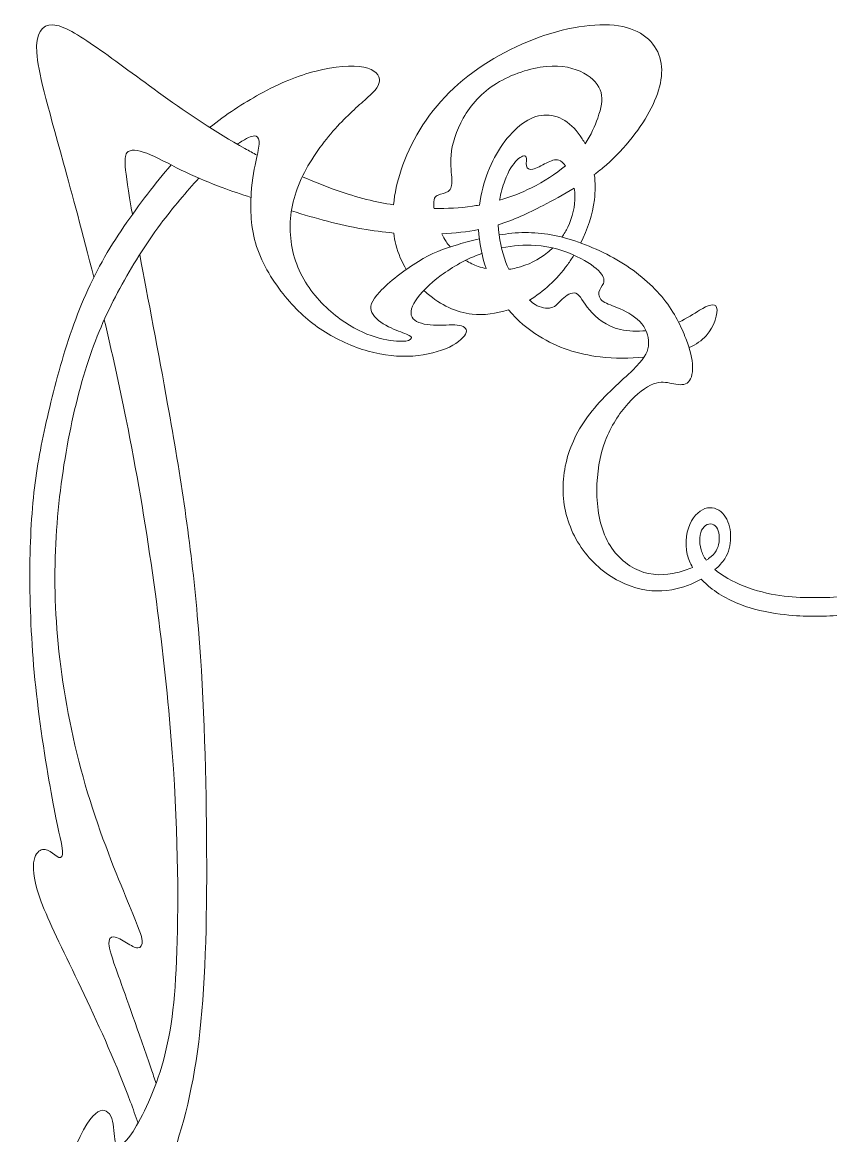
# Model space of a CAD drawing. Header units: millimetres. Extents: x -93 to 94, y -11 to 249.
# Drawn here: x -91.5 to 2.7, y 119 to 248.8 of the extents above; entities that cross this region are included whole.
import ezdxf

# ---------------------------------------------------------------- set-up
doc = ezdxf.new("R2010")
doc.units = ezdxf.units.MM
doc.header["$MEASUREMENT"] = 0
doc.layers.add('Layer 1', color=7, linetype='Continuous')

msp = doc.modelspace()

# ---------------------------------------------------------------- linework, layer by layer
at = {"layer": 'Layer 1', "lineweight": 9}
for points, knots in [([(-64.13, 233.29), (-64.61, 233.54), (-65.08, 233.8), (-65.55, 234.06), (-65.55, 234.06), (-69.06, 236.01), (-72.2, 238.16), (-75.08, 240.23), (-75.08, 240.23), (-77.96, 242.29), (-80.6, 244.27), (-82.79, 245.81), (-82.79, 245.81), (-84.98, 247.35), (-86.74, 248.45), (-87.98, 248.49), (-87.98, 248.49), (-89.23, 248.53), (-89.97, 247.5), (-89.83, 245.27), (-89.83, 245.27), (-89.7, 243.03), (-88.69, 239.58), (-86.71, 232.38), (-86.71, 232.38), (-85.71, 228.77), (-84.47, 224.2), (-83.18, 219.07)], [0, 0, 0, 0, 0.125, 0.125, 0.125, 0.125, 0.25, 0.25, 0.25, 0.25, 0.375, 0.375, 0.375, 0.375, 0.5, 0.5, 0.5, 0.5, 0.625, 0.625, 0.625, 0.625, 0.75, 0.75, 0.75, 0.75, 1, 1, 1, 1]), ([(-24.82, 231.03), (-24.49, 231.28), (-24.16, 231.54), (-23.83, 231.81), (-23.83, 231.81), (-21.6, 233.68), (-19.65, 236.06), (-18.41, 238.35), (-18.41, 238.35), (-17.17, 240.64), (-16.63, 242.84), (-17.18, 244.67), (-17.18, 244.67), (-17.72, 246.5), (-19.35, 247.96), (-22, 248.37), (-22, 248.37), (-24.66, 248.79), (-28.34, 248.17), (-31.93, 246.79), (-31.93, 246.79), (-35.53, 245.41), (-39.04, 243.27), (-41.73, 240.6), (-41.73, 240.6), (-44.43, 237.92), (-46.31, 234.71), (-47.35, 231.57), (-47.35, 231.57), (-47.8, 230.19), (-48.1, 228.82), (-48.23, 227.51)], [0, 0, 0, 0, 0.111111, 0.111111, 0.111111, 0.111111, 0.222222, 0.222222, 0.222222, 0.222222, 0.333333, 0.333333, 0.333333, 0.333333, 0.444444, 0.444444, 0.444444, 0.444444, 0.555556, 0.555556, 0.555556, 0.555556, 0.666667, 0.666667, 0.666667, 0.666667, 0.777778, 0.777778, 0.777778, 0.777778, 1, 1, 1, 1]), ([(-38.22, 223.54), (-39.09, 223.34), (-39.92, 223.11), (-40.66, 222.9), (-40.66, 222.9), (-42.46, 222.37), (-43.76, 221.89), (-45.34, 220.91), (-45.34, 220.91), (-46.92, 219.93), (-48.8, 218.46), (-49.83, 217.37), (-49.83, 217.37), (-50.86, 216.28), (-51.05, 215.59), (-50.75, 214.95), (-50.75, 214.95), (-50.44, 214.3), (-49.64, 213.72), (-48.83, 213.3), (-48.83, 213.3), (-48.01, 212.88), (-47.19, 212.64), (-46.71, 212.43), (-46.71, 212.43), (-46.23, 212.23), (-46.09, 212.07), (-46.17, 211.91), (-46.17, 211.91), (-46.25, 211.76), (-46.55, 211.61), (-47.27, 211.6), (-47.27, 211.6), (-47.98, 211.59), (-49.12, 211.72), (-50.37, 212.1), (-50.37, 212.1), (-51.62, 212.49), (-52.99, 213.13), (-54.44, 214.19), (-54.44, 214.19), (-55.9, 215.26), (-57.44, 216.74), (-58.51, 218.51), (-58.51, 218.51), (-59.59, 220.27), (-60.2, 222.32), (-60.28, 224.38), (-60.28, 224.38), (-60.36, 226.44), (-59.91, 228.51), (-58.99, 230.53), (-58.99, 230.53), (-58.06, 232.56), (-56.66, 234.53), (-55.29, 236.09), (-55.29, 236.09), (-53.92, 237.66), (-52.58, 238.83), (-51.59, 239.72), (-51.59, 239.72), (-50.59, 240.61), (-49.94, 241.23), (-49.88, 241.91), (-49.88, 241.91), (-49.82, 242.58), (-50.36, 243.31), (-51.69, 243.57), (-51.69, 243.57), (-53.02, 243.83), (-55.15, 243.63), (-57.26, 243.1), (-57.26, 243.1), (-59.38, 242.57), (-61.47, 241.71), (-63.84, 240.4), (-63.84, 240.4), (-65.73, 239.36), (-67.79, 238.03), (-69.67, 236.53)], [0, 0, 0, 0, 0.047619, 0.047619, 0.047619, 0.047619, 0.095238, 0.095238, 0.095238, 0.095238, 0.142857, 0.142857, 0.142857, 0.142857, 0.190476, 0.190476, 0.190476, 0.190476, 0.238095, 0.238095, 0.238095, 0.238095, 0.285714, 0.285714, 0.285714, 0.285714, 0.333333, 0.333333, 0.333333, 0.333333, 0.380952, 0.380952, 0.380952, 0.380952, 0.428571, 0.428571, 0.428571, 0.428571, 0.47619, 0.47619, 0.47619, 0.47619, 0.52381, 0.52381, 0.52381, 0.52381, 0.571429, 0.571429, 0.571429, 0.571429, 0.619048, 0.619048, 0.619048, 0.619048, 0.666667, 0.666667, 0.666667, 0.666667, 0.714286, 0.714286, 0.714286, 0.714286, 0.761905, 0.761905, 0.761905, 0.761905, 0.809524, 0.809524, 0.809524, 0.809524, 0.857143, 0.857143, 0.857143, 0.857143, 0.904762, 0.904762, 0.904762, 0.904762, 1, 1, 1, 1]), ([(-43.5, 227.09), (-43.51, 227.16), (-43.52, 227.21), (-43.52, 227.27), (-43.52, 227.27), (-43.62, 228.24), (-43.4, 228.5), (-43.03, 228.65), (-43.03, 228.65), (-42.67, 228.8), (-42.17, 228.84), (-41.85, 229.08), (-41.85, 229.08), (-41.52, 229.32), (-41.39, 229.76), (-41.42, 230.45), (-41.42, 230.45), (-41.45, 231.13), (-41.65, 232.06), (-41.53, 233.31), (-41.53, 233.31), (-41.41, 234.56), (-40.96, 236.12), (-40.1, 237.63), (-40.1, 237.63), (-39.23, 239.14), (-37.96, 240.59), (-36.22, 241.67), (-36.22, 241.67), (-34.47, 242.75), (-32.26, 243.46), (-30.42, 243.63), (-30.42, 243.63), (-28.59, 243.81), (-27.13, 243.46), (-26.06, 242.87), (-26.06, 242.87), (-24.98, 242.28), (-24.29, 241.46), (-24.04, 240.6), (-24.04, 240.6), (-23.8, 239.73), (-24, 238.84), (-24.43, 237.62), (-24.43, 237.62), (-24.75, 236.73), (-25.18, 235.67), (-25.9, 234.6)], [0, 0, 0, 0, 0.076923, 0.076923, 0.076923, 0.076923, 0.153846, 0.153846, 0.153846, 0.153846, 0.230769, 0.230769, 0.230769, 0.230769, 0.307692, 0.307692, 0.307692, 0.307692, 0.384615, 0.384615, 0.384615, 0.384615, 0.461538, 0.461538, 0.461538, 0.461538, 0.538462, 0.538462, 0.538462, 0.538462, 0.615385, 0.615385, 0.615385, 0.615385, 0.692308, 0.692308, 0.692308, 0.692308, 0.769231, 0.769231, 0.769231, 0.769231, 0.846154, 0.846154, 0.846154, 0.846154, 1, 1, 1, 1]), ([(-25.9, 234.6), (-26, 234.81), (-26.12, 235.02), (-26.24, 235.21), (-26.24, 235.21), (-27.38, 237.04), (-29.02, 238.09), (-30.7, 237.97), (-30.7, 237.97), (-32.38, 237.86), (-34.09, 236.57), (-35.52, 234.54), (-35.52, 234.54), (-36.82, 232.68), (-37.88, 230.2), (-38.22, 227.48)], [0, 0, 0, 0, 0.2, 0.2, 0.2, 0.2, 0.4, 0.4, 0.4, 0.4, 0.6, 0.6, 0.6, 0.6, 1, 1, 1, 1]), ([(-37.93, 221.85), (-39.73, 221.2), (-41.36, 220.26), (-42.68, 219.29), (-42.68, 219.29), (-44.07, 218.26), (-45.1, 217.2), (-45.68, 216.32), (-45.68, 216.32), (-46.25, 215.43), (-46.36, 214.71), (-45.94, 214.23), (-45.94, 214.23), (-45.52, 213.76), (-44.58, 213.52), (-43.58, 213.47), (-43.58, 213.47), (-42.59, 213.43), (-41.54, 213.57), (-40.8, 213.49), (-40.8, 213.49), (-40.05, 213.42), (-39.62, 213.13), (-39.75, 212.64), (-39.75, 212.64), (-39.89, 212.15), (-40.61, 211.47), (-41.72, 210.93), (-41.72, 210.93), (-42.84, 210.39), (-44.34, 209.99), (-45.98, 209.88), (-45.98, 209.88), (-47.62, 209.77), (-49.38, 209.94), (-51.19, 210.45), (-51.19, 210.45), (-53, 210.96), (-54.85, 211.8), (-56.48, 212.85), (-56.48, 212.85), (-58.1, 213.91), (-59.5, 215.17), (-60.86, 216.82), (-60.86, 216.82), (-62.21, 218.48), (-63.52, 220.52), (-64.2, 222.66), (-64.2, 222.66), (-64.89, 224.8), (-64.95, 227.04), (-64.83, 228.82), (-64.83, 228.82), (-64.71, 230.61), (-64.42, 231.95), (-64.21, 232.92), (-64.21, 232.92), (-64, 233.89), (-63.88, 234.5), (-63.91, 234.92), (-63.91, 234.92), (-63.94, 235.33), (-64.13, 235.54), (-64.47, 235.54), (-64.47, 235.54), (-64.82, 235.53), (-65.34, 235.31), (-66.21, 234.73), (-66.21, 234.73), (-66.29, 234.68), (-66.37, 234.62), (-66.45, 234.57)], [0, 0, 0, 0, 0.052632, 0.052632, 0.052632, 0.052632, 0.105263, 0.105263, 0.105263, 0.105263, 0.157895, 0.157895, 0.157895, 0.157895, 0.210526, 0.210526, 0.210526, 0.210526, 0.263158, 0.263158, 0.263158, 0.263158, 0.315789, 0.315789, 0.315789, 0.315789, 0.368421, 0.368421, 0.368421, 0.368421, 0.421053, 0.421053, 0.421053, 0.421053, 0.473684, 0.473684, 0.473684, 0.473684, 0.526316, 0.526316, 0.526316, 0.526316, 0.578947, 0.578947, 0.578947, 0.578947, 0.631579, 0.631579, 0.631579, 0.631579, 0.684211, 0.684211, 0.684211, 0.684211, 0.736842, 0.736842, 0.736842, 0.736842, 0.789474, 0.789474, 0.789474, 0.789474, 0.842105, 0.842105, 0.842105, 0.842105, 0.894737, 0.894737, 0.894737, 0.894737, 1, 1, 1, 1]), ([(-78.68, 226.39), (-78.74, 226.74), (-78.8, 227.07), (-78.85, 227.39), (-78.85, 227.39), (-79.74, 232.53), (-79.65, 233.38), (-79.16, 233.71), (-79.16, 233.71), (-78.67, 234.05), (-77.77, 233.85), (-76.57, 233.34), (-76.57, 233.34), (-75.37, 232.83), (-73.88, 231.99), (-72.44, 231.3), (-72.44, 231.3), (-70.99, 230.61), (-69.61, 230.06), (-68.22, 229.51)], [0, 0, 0, 0, 0.166667, 0.166667, 0.166667, 0.166667, 0.333333, 0.333333, 0.333333, 0.333333, 0.5, 0.5, 0.5, 0.5, 0.666667, 0.666667, 0.666667, 0.666667, 1, 1, 1, 1]), ([(-35.86, 228.04), (-35.72, 228.89), (-35.5, 229.66), (-35.26, 230.31), (-35.26, 230.31), (-34.82, 231.52), (-34.29, 232.29), (-33.82, 232.74), (-33.82, 232.74), (-33.35, 233.2), (-32.93, 233.34), (-32.79, 233.13), (-32.79, 233.13), (-32.66, 232.93), (-32.79, 232.38), (-32.74, 232.04), (-32.74, 232.04), (-32.68, 231.7), (-32.42, 231.56), (-31.99, 231.66), (-31.99, 231.66), (-31.56, 231.76), (-30.96, 232.11), (-30.42, 232.38), (-30.42, 232.38), (-29.87, 232.65), (-29.38, 232.86), (-28.96, 232.72), (-28.96, 232.72), (-28.68, 232.63), (-28.44, 232.4), (-28.2, 232.05)], [0, 0, 0, 0, 0.111111, 0.111111, 0.111111, 0.111111, 0.222222, 0.222222, 0.222222, 0.222222, 0.333333, 0.333333, 0.333333, 0.333333, 0.444444, 0.444444, 0.444444, 0.444444, 0.555556, 0.555556, 0.555556, 0.555556, 0.666667, 0.666667, 0.666667, 0.666667, 0.777778, 0.777778, 0.777778, 0.777778, 1, 1, 1, 1]), ([(-74.17, 232.17), (-75.11, 231.09), (-76.01, 229.95), (-76.91, 228.76), (-76.91, 228.76), (-78.75, 226.35), (-80.65, 223.72), (-82.22, 220.88), (-82.22, 220.88), (-83.8, 218.05), (-85.06, 215.01), (-86.12, 211.8), (-86.12, 211.8), (-87.18, 208.59), (-88.04, 205.21), (-88.72, 202.2), (-88.72, 202.2), (-89.4, 199.19), (-89.9, 196.54), (-90.22, 193.36), (-90.22, 193.36), (-90.54, 190.18), (-90.68, 186.46), (-90.62, 182.45), (-90.62, 182.45), (-90.56, 178.45), (-90.31, 174.17), (-89.76, 169.59), (-89.76, 169.59), (-89.22, 165.02), (-88.38, 160.14), (-87.8, 157.1), (-87.8, 157.1), (-87.21, 154.06), (-86.88, 152.86), (-86.82, 152.18), (-86.82, 152.18), (-86.75, 151.5), (-86.96, 151.34), (-87.24, 151.43), (-87.24, 151.43), (-87.52, 151.52), (-87.89, 151.87), (-88.27, 152.1), (-88.27, 152.1), (-88.66, 152.34), (-89.07, 152.47), (-89.44, 152.25), (-89.44, 152.25), (-89.82, 152.03), (-90.18, 151.46), (-90.22, 150.42), (-90.22, 150.42), (-90.25, 149.37), (-89.97, 147.85), (-88.95, 145.36), (-88.95, 145.36), (-87.93, 142.87), (-86.17, 139.4), (-84.3, 135.46), (-84.3, 135.46), (-82.43, 131.51), (-80.46, 127.08), (-78.92, 122.96), (-78.92, 122.96), (-78.6, 122.11), (-78.3, 121.27), (-78.02, 120.44)], [0, 0, 0, 0, 0.055556, 0.055556, 0.055556, 0.055556, 0.111111, 0.111111, 0.111111, 0.111111, 0.166667, 0.166667, 0.166667, 0.166667, 0.222222, 0.222222, 0.222222, 0.222222, 0.277778, 0.277778, 0.277778, 0.277778, 0.333333, 0.333333, 0.333333, 0.333333, 0.388889, 0.388889, 0.388889, 0.388889, 0.444444, 0.444444, 0.444444, 0.444444, 0.5, 0.5, 0.5, 0.5, 0.555556, 0.555556, 0.555556, 0.555556, 0.611111, 0.611111, 0.611111, 0.611111, 0.666667, 0.666667, 0.666667, 0.666667, 0.722222, 0.722222, 0.722222, 0.722222, 0.777778, 0.777778, 0.777778, 0.777778, 0.833333, 0.833333, 0.833333, 0.833333, 0.888889, 0.888889, 0.888889, 0.888889, 1, 1, 1, 1]), ([(-28.2, 232.05), (-29.33, 231.1), (-30.69, 230.22), (-32.15, 229.5), (-32.15, 229.5), (-33.33, 228.91), (-34.57, 228.42), (-35.86, 228.04)], [0, 0, 0, 0, 0.333333, 0.333333, 0.333333, 0.333333, 1, 1, 1, 1]), ([(-70.92, 230.61), (-72.34, 229.1), (-73.93, 227.21), (-75.39, 225.26), (-75.39, 225.26), (-77.18, 222.85), (-78.75, 220.35), (-80.15, 217.77), (-80.15, 217.77), (-81.54, 215.18), (-82.76, 212.52), (-83.81, 209.36), (-83.81, 209.36), (-84.86, 206.19), (-85.74, 202.54), (-86.41, 198.66), (-86.41, 198.66), (-87.09, 194.79), (-87.56, 190.7), (-87.68, 186.4), (-87.68, 186.4), (-87.8, 182.09), (-87.58, 177.56), (-86.91, 172.77), (-86.91, 172.77), (-86.25, 167.98), (-85.15, 162.92), (-83.62, 158.06), (-83.62, 158.06), (-82.1, 153.19), (-80.15, 148.53), (-79.02, 145.8), (-79.02, 145.8), (-77.9, 143.07), (-77.59, 142.28), (-77.54, 141.73), (-77.54, 141.73), (-77.5, 141.19), (-77.72, 140.89), (-78.06, 140.88), (-78.06, 140.88), (-78.39, 140.87), (-78.83, 141.15), (-79.35, 141.46), (-79.35, 141.46), (-79.86, 141.78), (-80.46, 142.13), (-80.86, 142.16), (-80.86, 142.16), (-81.26, 142.18), (-81.45, 141.88), (-81.42, 141.34), (-81.42, 141.34), (-81.39, 140.79), (-81.15, 140), (-80.29, 137.58), (-80.29, 137.58), (-79.43, 135.16), (-77.95, 131.1), (-76.49, 126.77), (-76.49, 126.77), (-76.3, 126.21), (-76.11, 125.65), (-75.92, 125.08)], [0, 0, 0, 0, 0.058824, 0.058824, 0.058824, 0.058824, 0.117647, 0.117647, 0.117647, 0.117647, 0.176471, 0.176471, 0.176471, 0.176471, 0.235294, 0.235294, 0.235294, 0.235294, 0.294118, 0.294118, 0.294118, 0.294118, 0.352941, 0.352941, 0.352941, 0.352941, 0.411765, 0.411765, 0.411765, 0.411765, 0.470588, 0.470588, 0.470588, 0.470588, 0.529412, 0.529412, 0.529412, 0.529412, 0.588235, 0.588235, 0.588235, 0.588235, 0.647059, 0.647059, 0.647059, 0.647059, 0.705882, 0.705882, 0.705882, 0.705882, 0.764706, 0.764706, 0.764706, 0.764706, 0.823529, 0.823529, 0.823529, 0.823529, 0.882353, 0.882353, 0.882353, 0.882353, 1, 1, 1, 1]), ([(-48.23, 227.51), (-50.26, 227.82), (-52.38, 228.33), (-54.91, 229.22), (-54.91, 229.22), (-56.15, 229.65), (-57.49, 230.18), (-58.87, 230.78)], [0, 0, 0, 0, 0.333333, 0.333333, 0.333333, 0.333333, 1, 1, 1, 1]), ([(-26.41, 223.06), (-25.61, 224.65), (-25.01, 226.39), (-24.81, 228.1), (-24.81, 228.1), (-24.69, 229.1), (-24.7, 230.09), (-24.82, 231.03)], [0, 0, 0, 0, 0.333333, 0.333333, 0.333333, 0.333333, 1, 1, 1, 1]), ([(-36.04, 225.18), (-34.18, 225.74), (-32.6, 226.51), (-30.8, 227.44), (-30.8, 227.44), (-29.65, 228.03), (-28.41, 228.69), (-27.17, 229.44)], [0, 0, 0, 0, 0.333333, 0.333333, 0.333333, 0.333333, 1, 1, 1, 1]), ([(-27.17, 229.44), (-27.12, 229.15), (-27.08, 228.85), (-27.08, 228.53), (-27.08, 228.53), (-27.05, 227.38), (-27.36, 226.06), (-27.92, 224.91), (-27.92, 224.91), (-28.11, 224.5), (-28.34, 224.11), (-28.6, 223.74)], [0, 0, 0, 0, 0.25, 0.25, 0.25, 0.25, 0.5, 0.5, 0.5, 0.5, 1, 1, 1, 1]), ([(-38.22, 227.48), (-38.49, 227.43), (-38.77, 227.39), (-39.04, 227.35), (-39.04, 227.35), (-40.5, 227.13), (-41.99, 227.06), (-43.5, 227.09)], [0, 0, 0, 0, 0.333333, 0.333333, 0.333333, 0.333333, 1, 1, 1, 1]), ([(-60.13, 226.81), (-58.68, 226.35), (-57.28, 225.94), (-55.94, 225.6), (-55.94, 225.6), (-53.12, 224.87), (-50.61, 224.43), (-48.21, 224.22)], [0, 0, 0, 0, 0.333333, 0.333333, 0.333333, 0.333333, 1, 1, 1, 1]), ([(-34.79, 219.99), (-34.91, 220.24), (-35.02, 220.51), (-35.13, 220.79), (-35.13, 220.79), (-35.6, 222.03), (-35.96, 223.62), (-36.04, 225.18)], [0, 0, 0, 0, 0.333333, 0.333333, 0.333333, 0.333333, 1, 1, 1, 1]), ([(-48.21, 224.22), (-48.15, 223.75), (-48.07, 223.3), (-47.96, 222.87), (-47.96, 222.87), (-47.69, 221.79), (-47.26, 220.83), (-46.74, 219.97)], [0, 0, 0, 0, 0.333333, 0.333333, 0.333333, 0.333333, 1, 1, 1, 1]), ([(-41.63, 222.6), (-41.81, 222.8), (-41.97, 223.02), (-42.11, 223.24), (-42.11, 223.24), (-42.3, 223.52), (-42.46, 223.82), (-42.61, 224.12)], [0, 0, 0, 0, 0.333333, 0.333333, 0.333333, 0.333333, 1, 1, 1, 1]), ([(-13.36, 185.23), (-13.92, 185), (-14.53, 184.79), (-15.15, 184.64), (-15.15, 184.64), (-16.6, 184.29), (-18.13, 184.25), (-19.6, 184.86), (-19.6, 184.86), (-21.06, 185.46), (-22.47, 186.71), (-23.33, 188.39), (-23.33, 188.39), (-24.2, 190.07), (-24.53, 192.18), (-24.53, 194.22), (-24.53, 194.22), (-24.53, 196.26), (-24.2, 198.22), (-23.55, 199.96), (-23.55, 199.96), (-22.89, 201.69), (-21.92, 203.19), (-20.89, 204.34), (-20.89, 204.34), (-19.87, 205.49), (-18.79, 206.29), (-17.93, 206.62), (-17.93, 206.62), (-17.07, 206.95), (-16.44, 206.82), (-15.79, 206.68), (-15.79, 206.68), (-15.14, 206.55), (-14.46, 206.42), (-14.01, 206.72), (-14.01, 206.72), (-13.56, 207.03), (-13.34, 207.77), (-13.36, 208.65), (-13.36, 208.65), (-13.37, 209.53), (-13.63, 210.56), (-14.15, 211.91), (-14.15, 211.91), (-14.67, 213.26), (-15.45, 214.92), (-16.72, 216.51), (-16.72, 216.51), (-17.98, 218.1), (-19.74, 219.61), (-21.79, 220.86), (-21.79, 220.86), (-23.84, 222.1), (-26.18, 223.09), (-28.3, 223.66), (-28.3, 223.66), (-30.43, 224.23), (-32.33, 224.39), (-34.44, 224.19), (-34.44, 224.19), (-34.93, 224.14), (-35.43, 224.08), (-35.93, 223.99)], [0, 0, 0, 0, 0.058824, 0.058824, 0.058824, 0.058824, 0.117647, 0.117647, 0.117647, 0.117647, 0.176471, 0.176471, 0.176471, 0.176471, 0.235294, 0.235294, 0.235294, 0.235294, 0.294118, 0.294118, 0.294118, 0.294118, 0.352941, 0.352941, 0.352941, 0.352941, 0.411765, 0.411765, 0.411765, 0.411765, 0.470588, 0.470588, 0.470588, 0.470588, 0.529412, 0.529412, 0.529412, 0.529412, 0.588235, 0.588235, 0.588235, 0.588235, 0.647059, 0.647059, 0.647059, 0.647059, 0.705882, 0.705882, 0.705882, 0.705882, 0.764706, 0.764706, 0.764706, 0.764706, 0.823529, 0.823529, 0.823529, 0.823529, 0.882353, 0.882353, 0.882353, 0.882353, 1, 1, 1, 1]), ([(-12.36, 183.88), (-13.33, 183.33), (-14.5, 182.85), (-15.79, 182.63), (-15.79, 182.63), (-17.28, 182.37), (-18.94, 182.45), (-20.63, 183.07), (-20.63, 183.07), (-22.33, 183.68), (-24.06, 184.83), (-25.41, 186.36), (-25.41, 186.36), (-26.77, 187.89), (-27.74, 189.8), (-28.18, 191.78), (-28.18, 191.78), (-28.63, 193.76), (-28.54, 195.81), (-28.03, 197.78), (-28.03, 197.78), (-27.52, 199.75), (-26.57, 201.66), (-25.09, 203.48), (-25.09, 203.48), (-23.61, 205.3), (-21.59, 207.03), (-20.34, 208.25), (-20.34, 208.25), (-19.1, 209.48), (-18.62, 210.2), (-18.51, 211.04), (-18.51, 211.04), (-18.4, 211.89), (-18.65, 212.86), (-19.28, 213.64), (-19.28, 213.64), (-19.91, 214.41), (-20.93, 214.99), (-21.79, 215.37), (-21.79, 215.37), (-22.65, 215.75), (-23.35, 215.93), (-23.78, 216.24), (-23.78, 216.24), (-24.21, 216.54), (-24.36, 216.97), (-24.28, 217.33), (-24.28, 217.33), (-24.21, 217.7), (-23.91, 218), (-23.77, 218.34), (-23.77, 218.34), (-23.63, 218.69), (-23.65, 219.09), (-24.14, 219.63), (-24.14, 219.63), (-24.63, 220.18), (-25.58, 220.87), (-26.88, 221.49), (-26.88, 221.49), (-28.18, 222.11), (-29.83, 222.66), (-31.7, 222.78), (-31.7, 222.78), (-32.96, 222.87), (-34.31, 222.76), (-35.65, 222.49)], [0, 0, 0, 0, 0.055556, 0.055556, 0.055556, 0.055556, 0.111111, 0.111111, 0.111111, 0.111111, 0.166667, 0.166667, 0.166667, 0.166667, 0.222222, 0.222222, 0.222222, 0.222222, 0.277778, 0.277778, 0.277778, 0.277778, 0.333333, 0.333333, 0.333333, 0.333333, 0.388889, 0.388889, 0.388889, 0.388889, 0.444444, 0.444444, 0.444444, 0.444444, 0.5, 0.5, 0.5, 0.5, 0.555556, 0.555556, 0.555556, 0.555556, 0.611111, 0.611111, 0.611111, 0.611111, 0.666667, 0.666667, 0.666667, 0.666667, 0.722222, 0.722222, 0.722222, 0.722222, 0.777778, 0.777778, 0.777778, 0.777778, 0.833333, 0.833333, 0.833333, 0.833333, 0.888889, 0.888889, 0.888889, 0.888889, 1, 1, 1, 1]), ([(-29.67, 222.48), (-29.87, 222.29), (-30.08, 222.11), (-30.29, 221.94), (-30.29, 221.94), (-31.31, 221.12), (-32.54, 220.48), (-33.93, 220.15), (-33.93, 220.15), (-34.21, 220.08), (-34.5, 220.03), (-34.79, 219.99)], [0, 0, 0, 0, 0.25, 0.25, 0.25, 0.25, 0.5, 0.5, 0.5, 0.5, 1, 1, 1, 1]), ([(-81.92, 43.98), (-83.41, 47.51), (-84.64, 51.37), (-85.59, 55.55), (-85.59, 55.55), (-86.8, 60.88), (-87.55, 66.74), (-87.62, 73.2), (-87.62, 73.2), (-87.7, 79.66), (-87.1, 86.72), (-86.2, 91.95), (-86.2, 91.95), (-85.3, 97.17), (-84.1, 100.55), (-83.35, 102.25), (-83.35, 102.25), (-82.59, 103.95), (-82.26, 103.97), (-82.08, 103.57), (-82.08, 103.57), (-81.9, 103.18), (-81.86, 102.37), (-81.49, 102.14), (-81.49, 102.14), (-81.13, 101.92), (-80.45, 102.28), (-79.14, 104.58), (-79.14, 104.58), (-77.84, 106.88), (-75.91, 111.12), (-74.33, 115.6), (-74.33, 115.6), (-72.74, 120.08), (-71.5, 124.81), (-70.81, 131.1), (-70.81, 131.1), (-70.11, 137.39), (-69.96, 145.25), (-70.03, 153.71), (-70.03, 153.71), (-70.09, 162.17), (-70.37, 171.24), (-71.11, 179.63), (-71.11, 179.63), (-71.84, 188.02), (-73.04, 195.72), (-74.57, 204.28), (-74.57, 204.28), (-75.64, 210.26), (-76.87, 216.66), (-77.82, 221.73)], [0, 0, 0, 0, 0.071429, 0.071429, 0.071429, 0.071429, 0.142857, 0.142857, 0.142857, 0.142857, 0.214286, 0.214286, 0.214286, 0.214286, 0.285714, 0.285714, 0.285714, 0.285714, 0.357143, 0.357143, 0.357143, 0.357143, 0.428571, 0.428571, 0.428571, 0.428571, 0.5, 0.5, 0.5, 0.5, 0.571429, 0.571429, 0.571429, 0.571429, 0.642857, 0.642857, 0.642857, 0.642857, 0.714286, 0.714286, 0.714286, 0.714286, 0.785714, 0.785714, 0.785714, 0.785714, 0.857143, 0.857143, 0.857143, 0.857143, 1, 1, 1, 1]), ([(-37.45, 220.08), (-37.76, 220.14), (-38.06, 220.22), (-38.36, 220.33), (-38.36, 220.33), (-38.87, 220.5), (-39.36, 220.74), (-39.83, 221.03)], [0, 0, 0, 0, 0.333333, 0.333333, 0.333333, 0.333333, 1, 1, 1, 1]), ([(-32.38, 216.41), (-30.75, 217.38), (-29.24, 218.74), (-27.92, 220.57), (-27.92, 220.57), (-27.67, 220.91), (-27.43, 221.27), (-27.2, 221.64)], [0, 0, 0, 0, 0.333333, 0.333333, 0.333333, 0.333333, 1, 1, 1, 1]), ([(-44.7, 217.52), (-44.57, 217.4), (-44.44, 217.29), (-44.31, 217.18), (-44.31, 217.18), (-42.72, 215.82), (-40.96, 214.96), (-39.06, 214.76), (-39.06, 214.76), (-37.7, 214.61), (-36.26, 214.8), (-34.84, 215.28)], [0, 0, 0, 0, 0.25, 0.25, 0.25, 0.25, 0.5, 0.5, 0.5, 0.5, 1, 1, 1, 1]), ([(-18.78, 212.83), (-19.82, 212.73), (-20.86, 212.76), (-21.77, 212.97), (-21.77, 212.97), (-23.44, 213.36), (-24.62, 214.34), (-25.37, 215.25), (-25.37, 215.25), (-26.13, 216.16), (-26.48, 216.99), (-26.97, 217.19), (-26.97, 217.19), (-27.46, 217.38), (-28.1, 216.93), (-28.57, 216.5), (-28.57, 216.5), (-29.03, 216.07), (-29.31, 215.66), (-29.83, 215.52), (-29.83, 215.52), (-30.35, 215.37), (-31.11, 215.5), (-31.72, 215.88), (-31.72, 215.88), (-31.96, 216.02), (-32.17, 216.2), (-32.38, 216.41)], [0, 0, 0, 0, 0.125, 0.125, 0.125, 0.125, 0.25, 0.25, 0.25, 0.25, 0.375, 0.375, 0.375, 0.375, 0.5, 0.5, 0.5, 0.5, 0.625, 0.625, 0.625, 0.625, 0.75, 0.75, 0.75, 0.75, 1, 1, 1, 1]), ([(-13.78, 210.87), (-12.95, 211.23), (-12.29, 211.68), (-11.78, 212.25), (-11.78, 212.25), (-10.79, 213.36), (-10.36, 214.92), (-10.56, 215.53), (-10.56, 215.53), (-10.75, 216.14), (-11.56, 215.8), (-12.54, 215.22), (-12.54, 215.22), (-13.23, 214.81), (-14.01, 214.27), (-14.99, 213.82)], [0, 0, 0, 0, 0.2, 0.2, 0.2, 0.2, 0.4, 0.4, 0.4, 0.4, 0.6, 0.6, 0.6, 0.6, 1, 1, 1, 1]), ([(-34.84, 215.28), (-33.8, 214.02), (-32.58, 213), (-31.26, 212.19), (-31.26, 212.19), (-29.13, 210.87), (-26.75, 210.08), (-24.14, 209.78), (-24.14, 209.78), (-22.46, 209.59), (-20.67, 209.6), (-19.03, 209.75)], [0, 0, 0, 0, 0.25, 0.25, 0.25, 0.25, 0.5, 0.5, 0.5, 0.5, 1, 1, 1, 1]), ([(-81.96, 214.11), (-81.08, 210.4), (-80.21, 206.49), (-79.4, 202.48), (-79.4, 202.48), (-77.04, 190.73), (-75.29, 178.2), (-74.35, 167.54), (-74.35, 167.54), (-73.41, 156.88), (-73.28, 148.11), (-73.45, 141.71), (-73.45, 141.71), (-73.62, 135.32), (-74.09, 131.29), (-75.07, 127.75), (-75.07, 127.75), (-76.05, 124.2), (-77.54, 121.13), (-78.6, 119.48), (-78.6, 119.48), (-79.66, 117.82), (-80.31, 117.59), (-80.59, 118.08), (-80.59, 118.08), (-80.86, 118.57), (-80.78, 119.79), (-80.99, 120.68), (-80.99, 120.68), (-81.21, 121.57), (-81.72, 122.12), (-82.43, 121.89), (-82.43, 121.89), (-83.13, 121.65), (-84.03, 120.63), (-85.2, 117.98), (-85.2, 117.98), (-86.36, 115.34), (-87.8, 111.08), (-88.8, 106.82), (-88.8, 106.82), (-89.81, 102.57), (-90.39, 98.31), (-90.81, 93.02), (-90.81, 93.02), (-91.24, 87.74), (-91.52, 81.43), (-91.22, 75.45), (-91.22, 75.45), (-90.92, 69.46), (-90.04, 63.82), (-88.9, 58.46), (-88.9, 58.46), (-87.75, 53.1), (-86.34, 48.02), (-83.9, 42.46), (-83.9, 42.46), (-83.62, 41.83), (-83.33, 41.19), (-83.03, 40.55)], [0, 0, 0, 0, 0.0625, 0.0625, 0.0625, 0.0625, 0.125, 0.125, 0.125, 0.125, 0.1875, 0.1875, 0.1875, 0.1875, 0.25, 0.25, 0.25, 0.25, 0.3125, 0.3125, 0.3125, 0.3125, 0.375, 0.375, 0.375, 0.375, 0.4375, 0.4375, 0.4375, 0.4375, 0.5, 0.5, 0.5, 0.5, 0.5625, 0.5625, 0.5625, 0.5625, 0.625, 0.625, 0.625, 0.625, 0.6875, 0.6875, 0.6875, 0.6875, 0.75, 0.75, 0.75, 0.75, 0.8125, 0.8125, 0.8125, 0.8125, 0.875, 0.875, 0.875, 0.875, 1, 1, 1, 1]), ([(-13.36, 185.23), (-13.64, 185.71), (-13.85, 186.22), (-13.98, 186.73), (-13.98, 186.73), (-14.33, 188.15), (-14.05, 189.64), (-13.49, 190.65), (-13.49, 190.65), (-12.93, 191.65), (-12.11, 192.17), (-11.36, 192.2), (-11.36, 192.2), (-10.61, 192.22), (-9.94, 191.76), (-9.52, 191.1), (-9.52, 191.1), (-9.09, 190.44), (-8.92, 189.57), (-8.93, 188.71), (-8.93, 188.71), (-8.94, 187.86), (-9.14, 187.01), (-9.62, 186.24), (-9.62, 186.24), (-9.9, 185.8), (-10.28, 185.38), (-10.76, 184.98)], [0, 0, 0, 0, 0.125, 0.125, 0.125, 0.125, 0.25, 0.25, 0.25, 0.25, 0.375, 0.375, 0.375, 0.375, 0.5, 0.5, 0.5, 0.5, 0.625, 0.625, 0.625, 0.625, 0.75, 0.75, 0.75, 0.75, 1, 1, 1, 1]), ([(-11.77, 186.07), (-12.04, 186.46), (-12.24, 186.86), (-12.37, 187.28), (-12.37, 187.28), (-12.64, 188.21), (-12.56, 189.23), (-12.18, 189.79), (-12.18, 189.79), (-11.8, 190.35), (-11.13, 190.46), (-10.72, 190.09), (-10.72, 190.09), (-10.32, 189.73), (-10.19, 188.89), (-10.28, 188.18), (-10.28, 188.18), (-10.37, 187.47), (-10.67, 186.88), (-11.5, 186.26), (-11.5, 186.26), (-11.58, 186.2), (-11.68, 186.14), (-11.77, 186.07)], [0, 0, 0, 0, 0.142857, 0.142857, 0.142857, 0.142857, 0.285714, 0.285714, 0.285714, 0.285714, 0.428571, 0.428571, 0.428571, 0.428571, 0.571429, 0.571429, 0.571429, 0.571429, 0.714286, 0.714286, 0.714286, 0.714286, 1, 1, 1, 1]), ([(0.89, 181.71), (-0.24, 181.72), (-1.38, 181.73), (-2.69, 181.89), (-2.69, 181.89), (-3.99, 182.05), (-5.45, 182.36), (-6.83, 182.84), (-6.83, 182.84), (-8.22, 183.33), (-9.51, 183.99), (-10.48, 184.75), (-10.48, 184.75), (-10.57, 184.82), (-10.67, 184.9), (-10.76, 184.98)], [0, 0, 0, 0, 0.2, 0.2, 0.2, 0.2, 0.4, 0.4, 0.4, 0.4, 0.6, 0.6, 0.6, 0.6, 1, 1, 1, 1]), ([(0.89, 181.71), (2.03, 181.72), (3.17, 181.73), (4.48, 181.89), (4.48, 181.89), (5.78, 182.05), (7.24, 182.36), (8.62, 182.84), (8.62, 182.84), (10, 183.33), (11.3, 183.99), (12.27, 184.75), (12.27, 184.75), (12.36, 184.82), (12.46, 184.9), (12.54, 184.98)], [0, 0, 0, 0, 0.2, 0.2, 0.2, 0.2, 0.4, 0.4, 0.4, 0.4, 0.6, 0.6, 0.6, 0.6, 1, 1, 1, 1]), ([(0.89, 179.55), (0.02, 179.55), (-0.85, 179.55), (-2.13, 179.68), (-2.13, 179.68), (-3.41, 179.8), (-5.1, 180.05), (-6.75, 180.56), (-6.75, 180.56), (-8.41, 181.07), (-10.02, 181.86), (-11.33, 182.91), (-11.33, 182.91), (-11.7, 183.22), (-12.05, 183.54), (-12.36, 183.88)], [0, 0, 0, 0, 0.2, 0.2, 0.2, 0.2, 0.4, 0.4, 0.4, 0.4, 0.6, 0.6, 0.6, 0.6, 1, 1, 1, 1]), ([(0.89, 179.55), (1.77, 179.55), (2.64, 179.55), (3.92, 179.68), (3.92, 179.68), (5.2, 179.8), (6.89, 180.05), (8.54, 180.56), (8.54, 180.56), (10.2, 181.07), (11.81, 181.86), (13.12, 182.91), (13.12, 182.91), (13.49, 183.22), (13.83, 183.54), (14.15, 183.88)], [0, 0, 0, 0, 0.2, 0.2, 0.2, 0.2, 0.4, 0.4, 0.4, 0.4, 0.6, 0.6, 0.6, 0.6, 1, 1, 1, 1])]:
    msp.add_open_spline(points, degree=3, knots=knots, dxfattribs=at)
for points in [[(-68.22, 229.51), (-67.1, 229.12), (-65.97, 228.74), (-64.86, 228.36)], [(-42.61, 224.12), (-41.09, 224.2), (-39.64, 224.37), (-38.31, 224.62)], [(-38.31, 224.62), (-38.23, 223.07), (-37.93, 221.52), (-37.45, 220.08)]]:
    msp.add_open_spline(points, degree=3, dxfattribs=at)

doc.saveas('drawing.dxf')
